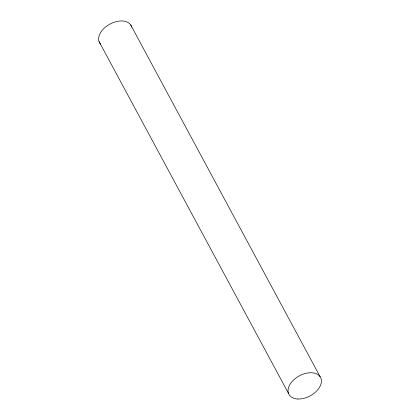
<?xml version="1.0" encoding="UTF-8"?>
<svg xmlns="http://www.w3.org/2000/svg" width="420" height="420" viewBox="0 0 420 420"><rect width="100%" height="100%" fill="white"/><g stroke="black" fill="none" stroke-linecap="round" stroke-linejoin="round"><path stroke-width="0.63" d="M130.751 25.016L320.177 376.814M99.094 41.643L288.514 393.435M100.569 44.069A17.934 11.382 -28.3 0 1 109.778 24.139A17.934 11.382 -28.3 0 1 131.696 27.085M297.696 399A17.934 11.382 -28.3 0 0 321.347 380.016A17.934 11.382 -28.3 0 0 295.139 378.63A17.934 11.382 -28.3 0 0 297.696 399"/></g></svg>
